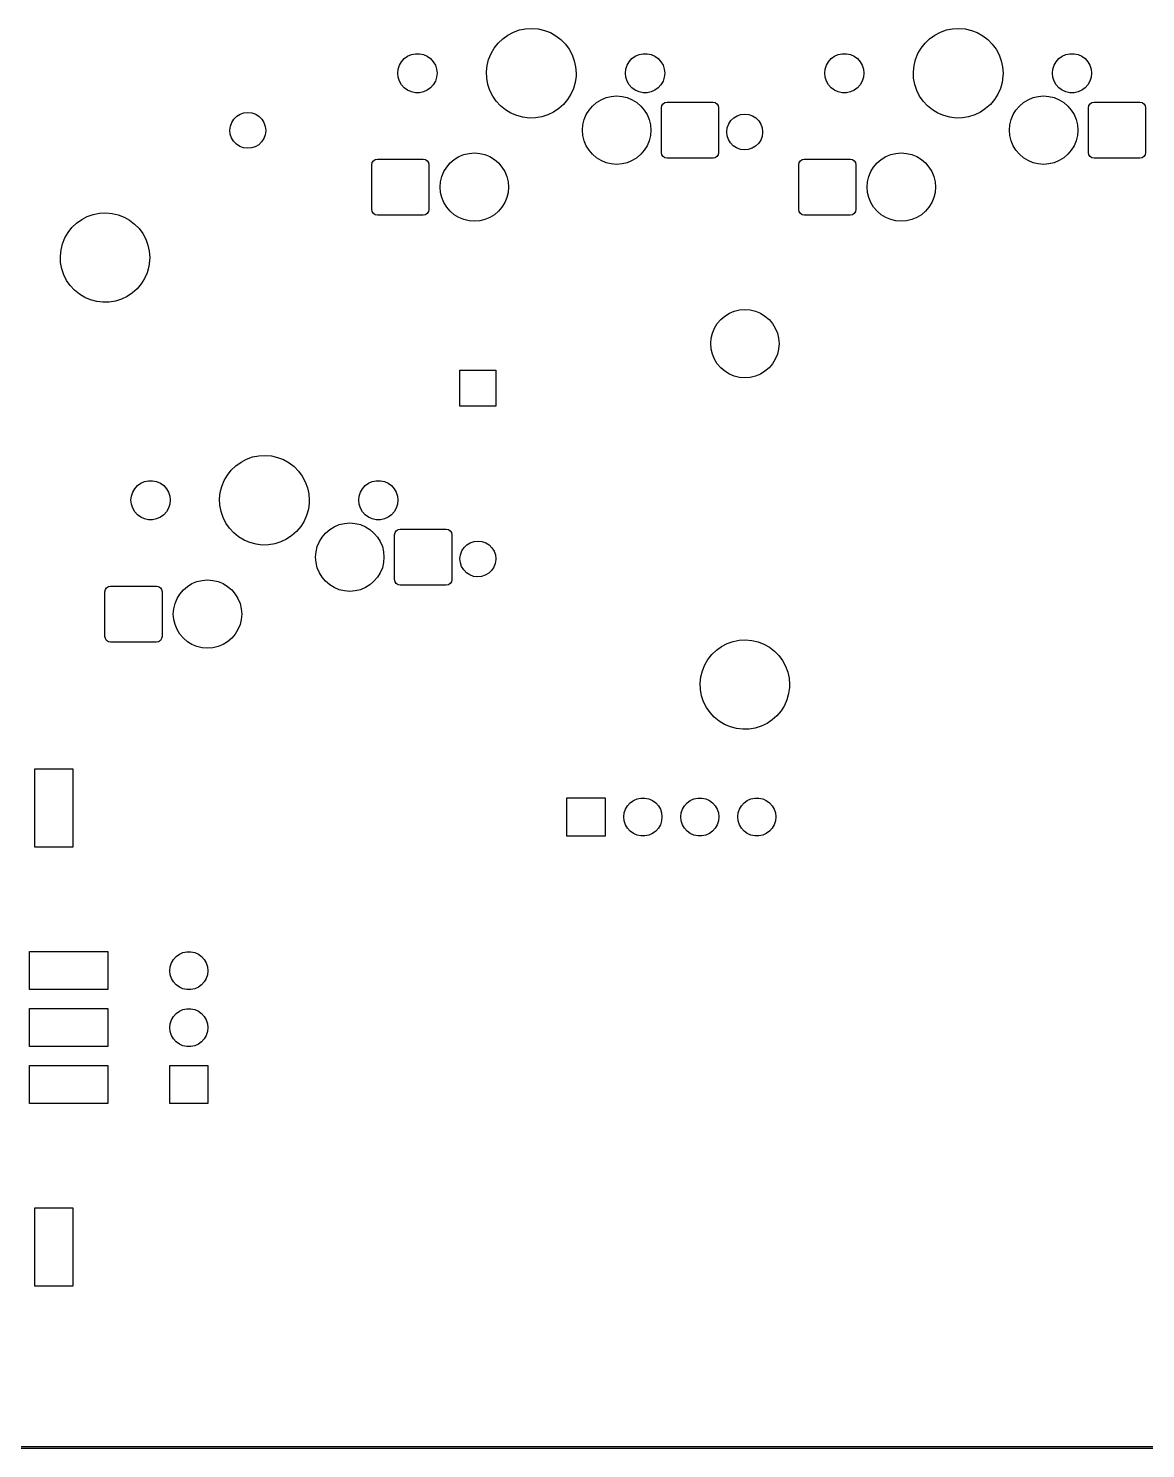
# Model space of a CAD drawing. Extents: x 64 to 386, y -179 to -50.
# Drawn here: x 121.5 to 171.4, y -179.3 to -116 of the extents above; entities that cross this region are included whole.
import ezdxf

# ---------------------------------------------------------------- set-up
doc = ezdxf.new("R2010")
doc.units = 0
doc.layers.add('BLACK', color=7, linetype='CONTINUOUS')

msp = doc.modelspace()

# ---------------------------------------------------------------- linework, layer by layer
at = {"layer": 'BLACK', "linetype": 'CONTINUOUS'}
for p, q in [((142.468, -116.604), (142.673, -116.409)), ((142.673, -116.409), (142.903, -116.245)), ((142.903, -116.245), (143.153, -116.114)), ((143.153, -116.114), (143.42, -116.021)), ((143.42, -116.021), (143.697, -115.966)), ((143.697, -115.966), (143.979, -115.95)), ((143.979, -115.95), (144.26, -115.975)), ((144.26, -115.975), (144.536, -116.038)), ((144.536, -116.038), (144.799, -116.14)), ((144.799, -116.14), (145.046, -116.278)), ((145.046, -116.278), (145.27, -116.45)), ((145.27, -116.45), (145.468, -116.651)), ((161.518, -116.604), (161.723, -116.409)), ((161.723, -116.409), (161.953, -116.245)), ((161.953, -116.245), (162.203, -116.114)), ((162.203, -116.114), (162.47, -116.021)), ((162.47, -116.021), (162.747, -115.966)), ((162.747, -115.966), (163.029, -115.95)), ((163.029, -115.95), (163.31, -115.975)), ((163.31, -115.975), (163.586, -116.038)), ((163.586, -116.038), (163.849, -116.14)), ((163.849, -116.14), (164.096, -116.278)), ((164.096, -116.278), (164.32, -116.45)), ((164.32, -116.45), (164.518, -116.651)), ((138.282, -117.3), (138.43, -117.192)), ((138.43, -117.192), (138.597, -117.118)), ((138.597, -117.118), (138.776, -117.08)), ((138.776, -117.08), (138.959, -117.08)), ((138.959, -117.08), (139.138, -117.118)), ((139.138, -117.118), (139.305, -117.192)), ((139.305, -117.192), (139.453, -117.3)), ((142.045, -117.332), (142.151, -117.07)), ((142.151, -117.07), (142.293, -116.826)), ((142.293, -116.826), (142.468, -116.604)), ((145.468, -116.651), (145.636, -116.878)), ((145.636, -116.878), (145.77, -117.127)), ((145.77, -117.127), (145.868, -117.392)), ((148.442, -117.3), (148.59, -117.192)), ((148.59, -117.192), (148.757, -117.118)), ((148.757, -117.118), (148.936, -117.08)), ((148.936, -117.08), (149.119, -117.08)), ((149.119, -117.08), (149.298, -117.118)), ((149.298, -117.118), (149.465, -117.192)), ((149.465, -117.192), (149.613, -117.3)), ((157.332, -117.3), (157.48, -117.192)), ((157.48, -117.192), (157.647, -117.118)), ((157.647, -117.118), (157.826, -117.08)), ((157.826, -117.08), (158.009, -117.08)), ((158.009, -117.08), (158.188, -117.118)), ((158.188, -117.118), (158.355, -117.192)), ((158.355, -117.192), (158.503, -117.3)), ((161.095, -117.332), (161.201, -117.07)), ((161.201, -117.07), (161.343, -116.826)), ((161.343, -116.826), (161.518, -116.604)), ((164.518, -116.651), (164.686, -116.878)), ((164.686, -116.878), (164.82, -117.127)), ((164.82, -117.127), (164.918, -117.392)), ((167.492, -117.3), (167.64, -117.192)), ((167.64, -117.192), (167.807, -117.118)), ((167.807, -117.118), (167.986, -117.08)), ((167.986, -117.08), (168.169, -117.08)), ((168.169, -117.08), (168.348, -117.118)), ((168.348, -117.118), (168.515, -117.192)), ((168.515, -117.192), (168.663, -117.3)), ((137.993, -117.95), (138.012, -117.768)), ((138.012, -117.768), (138.068, -117.594)), ((138.068, -117.594), (138.16, -117.436)), ((138.16, -117.436), (138.282, -117.3)), ((139.453, -117.3), (139.575, -117.436)), ((139.575, -117.436), (139.667, -117.594)), ((139.667, -117.594), (139.723, -117.768)), ((139.723, -117.768), (139.743, -117.95)), ((141.948, -117.887), (141.977, -117.606)), ((141.977, -117.606), (142.045, -117.332)), ((145.868, -117.392), (145.928, -117.668)), ((145.928, -117.668), (145.947, -117.95)), ((148.153, -117.95), (148.172, -117.768)), ((148.172, -117.768), (148.228, -117.594)), ((148.228, -117.594), (148.32, -117.436)), ((148.32, -117.436), (148.442, -117.3)), ((149.613, -117.3), (149.735, -117.436)), ((149.735, -117.436), (149.827, -117.594)), ((149.827, -117.594), (149.883, -117.768)), ((149.883, -117.768), (149.903, -117.95)), ((157.042, -117.95), (157.062, -117.768)), ((157.062, -117.768), (157.118, -117.594)), ((157.118, -117.594), (157.21, -117.436)), ((157.21, -117.436), (157.332, -117.3)), ((158.503, -117.3), (158.625, -117.436)), ((158.625, -117.436), (158.717, -117.594)), ((158.717, -117.594), (158.773, -117.768)), ((158.773, -117.768), (158.792, -117.95)), ((160.998, -117.887), (161.027, -117.606)), ((161.027, -117.606), (161.095, -117.332)), ((164.918, -117.392), (164.978, -117.668)), ((164.978, -117.668), (164.998, -117.95)), ((167.202, -117.95), (167.222, -117.768)), ((167.222, -117.768), (167.278, -117.594)), ((167.278, -117.594), (167.37, -117.436)), ((167.37, -117.436), (167.492, -117.3)), ((168.663, -117.3), (168.785, -117.436)), ((168.785, -117.436), (168.877, -117.594)), ((168.877, -117.594), (168.933, -117.768)), ((168.933, -117.768), (168.952, -117.95)), ((138.012, -118.132), (137.993, -117.95)), ((138.068, -118.306), (138.012, -118.132)), ((138.16, -118.464), (138.068, -118.306)), ((138.282, -118.6), (138.16, -118.464)), ((139.575, -118.464), (139.453, -118.6)), ((139.667, -118.306), (139.575, -118.464)), ((139.723, -118.132), (139.667, -118.306)), ((139.743, -117.95), (139.723, -118.132)), ((141.96, -118.169), (141.948, -117.887)), ((142.01, -118.447), (141.96, -118.169)), ((142.1, -118.715), (142.01, -118.447)), ((145.906, -118.356), (145.829, -118.627)), ((145.944, -118.076), (145.906, -118.356)), ((145.947, -117.95), (145.944, -118.076)), ((148.172, -118.132), (148.153, -117.95)), ((148.228, -118.306), (148.172, -118.132)), ((148.32, -118.464), (148.228, -118.306)), ((148.442, -118.6), (148.32, -118.464)), ((149.735, -118.464), (149.613, -118.6)), ((149.827, -118.306), (149.735, -118.464)), ((149.883, -118.132), (149.827, -118.306)), ((149.903, -117.95), (149.883, -118.132)), ((157.062, -118.132), (157.042, -117.95)), ((157.118, -118.306), (157.062, -118.132)), ((157.21, -118.464), (157.118, -118.306)), ((157.332, -118.6), (157.21, -118.464)), ((158.625, -118.464), (158.503, -118.6)), ((158.717, -118.306), (158.625, -118.464)), ((158.773, -118.132), (158.717, -118.306)), ((158.792, -117.95), (158.773, -118.132)), ((161.01, -118.169), (160.998, -117.887)), ((161.06, -118.447), (161.01, -118.169)), ((161.15, -118.715), (161.06, -118.447)), ((164.956, -118.356), (164.879, -118.627)), ((164.994, -118.076), (164.956, -118.356)), ((164.998, -117.95), (164.994, -118.076)), ((167.222, -118.132), (167.202, -117.95)), ((167.278, -118.306), (167.222, -118.132)), ((167.37, -118.464), (167.278, -118.306)), ((167.492, -118.6), (167.37, -118.464)), ((168.785, -118.464), (168.663, -118.6)), ((168.877, -118.306), (168.785, -118.464)), ((168.933, -118.132), (168.877, -118.306)), ((168.952, -117.95), (168.933, -118.132)), ((138.43, -118.708), (138.282, -118.6)), ((138.597, -118.782), (138.43, -118.708)), ((138.776, -118.82), (138.597, -118.782)), ((138.959, -118.82), (138.776, -118.82)), ((139.138, -118.782), (138.959, -118.82)), ((139.305, -118.708), (139.138, -118.782)), ((139.453, -118.6), (139.305, -118.708)), ((142.226, -118.968), (142.1, -118.715)), ((142.387, -119.2), (142.226, -118.968)), ((145.715, -118.886), (145.566, -119.126)), ((145.829, -118.627), (145.715, -118.886)), ((147.065, -119.131), (147.286, -119.04)), ((147.286, -119.04), (147.519, -118.984)), ((147.519, -118.984), (147.757, -118.965)), ((147.757, -118.965), (147.996, -118.984)), ((147.996, -118.984), (148.229, -119.04)), ((148.229, -119.04), (148.45, -119.131)), ((148.59, -118.708), (148.442, -118.6)), ((148.757, -118.782), (148.59, -118.708)), ((148.936, -118.82), (148.757, -118.782)), ((149.119, -118.82), (148.936, -118.82)), ((149.298, -118.782), (149.119, -118.82)), ((149.465, -118.708), (149.298, -118.782)), ((149.613, -118.6), (149.465, -118.708)), ((157.48, -118.708), (157.332, -118.6)), ((157.647, -118.782), (157.48, -118.708)), ((157.826, -118.82), (157.647, -118.782)), ((158.009, -118.82), (157.826, -118.82)), ((158.188, -118.782), (158.009, -118.82)), ((158.355, -118.708), (158.188, -118.782)), ((158.503, -118.6), (158.355, -118.708)), ((161.276, -118.968), (161.15, -118.715)), ((161.437, -119.2), (161.276, -118.968)), ((164.765, -118.886), (164.616, -119.126)), ((164.879, -118.627), (164.765, -118.886)), ((166.115, -119.131), (166.336, -119.04)), ((166.336, -119.04), (166.569, -118.984)), ((166.569, -118.984), (166.808, -118.965)), ((166.808, -118.965), (167.046, -118.984)), ((167.046, -118.984), (167.279, -119.04)), ((167.279, -119.04), (167.5, -119.131)), ((167.64, -118.708), (167.492, -118.6)), ((167.807, -118.782), (167.64, -118.708)), ((167.986, -118.82), (167.807, -118.782)), ((168.169, -118.82), (167.986, -118.82)), ((168.348, -118.782), (168.169, -118.82)), ((168.515, -118.708), (168.348, -118.782)), ((168.663, -118.6), (168.515, -118.708)), ((130.959, -119.776), (131.128, -119.719)), ((131.128, -119.719), (131.306, -119.7)), ((131.306, -119.7), (131.483, -119.721)), ((131.483, -119.721), (131.651, -119.781)), ((142.578, -119.408), (142.387, -119.2)), ((142.797, -119.586), (142.578, -119.408)), ((143.04, -119.732), (142.797, -119.586)), ((143.3, -119.842), (143.04, -119.732)), ((144.938, -119.687), (144.684, -119.81)), ((145.173, -119.53), (144.938, -119.687)), ((145.384, -119.342), (145.173, -119.53)), ((145.566, -119.126), (145.384, -119.342)), ((146.399, -119.798), (146.524, -119.594)), ((146.524, -119.594), (146.679, -119.412)), ((146.679, -119.412), (146.861, -119.256)), ((146.861, -119.256), (147.065, -119.131)), ((148.45, -119.131), (148.654, -119.256)), ((148.654, -119.256), (148.836, -119.412)), ((148.836, -119.412), (148.991, -119.594)), ((148.991, -119.594), (149.116, -119.798)), ((149.757, -119.49), (149.777, -119.394)), ((149.757, -121.49), (149.757, -119.49)), ((149.777, -119.394), (149.831, -119.313)), ((149.831, -119.313), (149.912, -119.259)), ((149.912, -119.259), (150.007, -119.24)), ((150.007, -119.24), (152.058, -119.24)), ((152.058, -119.24), (152.153, -119.259)), ((152.153, -119.259), (152.234, -119.313)), ((152.234, -119.313), (152.288, -119.394)), ((152.288, -119.394), (152.308, -119.49)), ((152.308, -119.49), (152.308, -121.49)), ((161.628, -119.408), (161.437, -119.2)), ((161.847, -119.586), (161.628, -119.408)), ((162.09, -119.732), (161.847, -119.586)), ((162.35, -119.842), (162.09, -119.732)), ((163.988, -119.687), (163.734, -119.81)), ((164.223, -119.53), (163.988, -119.687)), ((164.434, -119.342), (164.223, -119.53)), ((164.616, -119.126), (164.434, -119.342)), ((165.449, -119.798), (165.574, -119.594)), ((165.574, -119.594), (165.729, -119.412)), ((165.729, -119.412), (165.911, -119.256)), ((165.911, -119.256), (166.115, -119.131)), ((167.5, -119.131), (167.704, -119.256)), ((167.704, -119.256), (167.886, -119.412)), ((167.886, -119.412), (168.041, -119.594)), ((168.041, -119.594), (168.166, -119.798)), ((168.808, -119.49), (168.827, -119.394)), ((168.808, -121.49), (168.808, -119.49)), ((168.827, -119.394), (168.881, -119.313)), ((168.881, -119.313), (168.962, -119.259)), ((168.962, -119.259), (169.058, -119.24)), ((169.058, -119.24), (171.107, -119.24)), ((171.107, -119.24), (171.203, -119.259)), ((171.203, -119.259), (171.284, -119.313)), ((171.284, -119.313), (171.338, -119.394)), ((171.338, -119.394), (171.357, -119.49)), ((171.357, -119.49), (171.357, -121.49)), ((130.5, -120.489), (130.522, -120.312)), ((130.522, -120.312), (130.583, -120.144)), ((130.583, -120.144), (130.68, -119.994)), ((130.68, -119.994), (130.807, -119.87)), ((130.807, -119.87), (130.959, -119.776)), ((131.651, -119.781), (131.801, -119.877)), ((131.801, -119.877), (131.927, -120.003)), ((131.927, -120.003), (132.021, -120.154)), ((132.021, -120.154), (132.08, -120.323)), ((132.08, -120.323), (132.1, -120.5)), ((143.573, -119.915), (143.3, -119.842)), ((143.853, -119.948), (143.573, -119.915)), ((144.136, -119.941), (143.853, -119.948)), ((144.414, -119.895), (144.136, -119.941)), ((144.684, -119.81), (144.414, -119.895)), ((146.232, -120.49), (146.251, -120.251)), ((146.251, -120.251), (146.307, -120.019)), ((146.307, -120.019), (146.399, -119.798)), ((149.116, -119.798), (149.208, -120.019)), ((149.208, -120.019), (149.264, -120.251)), ((149.264, -120.251), (149.282, -120.49)), ((152.673, -120.559), (152.695, -120.382)), ((152.695, -120.382), (152.756, -120.214)), ((152.756, -120.214), (152.853, -120.064)), ((152.853, -120.064), (152.98, -119.94)), ((152.98, -119.94), (153.132, -119.846)), ((153.132, -119.846), (153.301, -119.789)), ((153.301, -119.789), (153.478, -119.77)), ((153.478, -119.77), (153.655, -119.791)), ((153.655, -119.791), (153.823, -119.851)), ((153.823, -119.851), (153.974, -119.947)), ((153.974, -119.947), (154.099, -120.073)), ((154.099, -120.073), (154.194, -120.224)), ((154.194, -120.224), (154.253, -120.393)), ((162.623, -119.915), (162.35, -119.842)), ((162.903, -119.948), (162.623, -119.915)), ((163.186, -119.941), (162.903, -119.948)), ((163.464, -119.895), (163.186, -119.941)), ((163.734, -119.81), (163.464, -119.895)), ((165.282, -120.49), (165.301, -120.251)), ((165.301, -120.251), (165.357, -120.019)), ((165.357, -120.019), (165.449, -119.798)), ((168.166, -119.798), (168.258, -120.019)), ((168.258, -120.019), (168.314, -120.251)), ((168.314, -120.251), (168.332, -120.49)), ((130.517, -120.666), (130.5, -120.489)), ((130.574, -120.836), (130.517, -120.666)), ((130.666, -120.988), (130.574, -120.836)), ((130.79, -121.116), (130.666, -120.988)), ((131.913, -121.014), (131.784, -121.137)), ((132.012, -120.866), (131.913, -121.014)), ((132.075, -120.699), (132.012, -120.866)), ((132.1, -120.522), (132.075, -120.699)), ((132.1, -120.5), (132.1, -120.522)), ((146.251, -120.729), (146.232, -120.49)), ((146.307, -120.961), (146.251, -120.729)), ((146.399, -121.182), (146.307, -120.961)), ((149.208, -120.961), (149.116, -121.182)), ((149.264, -120.729), (149.208, -120.961)), ((149.282, -120.49), (149.264, -120.729)), ((152.69, -120.736), (152.673, -120.559)), ((152.746, -120.906), (152.69, -120.736)), ((152.839, -121.058), (152.746, -120.906)), ((154.184, -120.936), (154.085, -121.084)), ((154.247, -120.769), (154.184, -120.936)), ((154.272, -120.592), (154.247, -120.769)), ((154.253, -120.393), (154.272, -120.57)), ((154.272, -120.57), (154.272, -120.592)), ((165.301, -120.729), (165.282, -120.49)), ((165.357, -120.961), (165.301, -120.729)), ((165.449, -121.182), (165.357, -120.961)), ((168.258, -120.961), (168.166, -121.182)), ((168.314, -120.729), (168.258, -120.961)), ((168.332, -120.49), (168.314, -120.729)), ((130.939, -121.214), (130.79, -121.116)), ((131.106, -121.276), (130.939, -121.214)), ((131.283, -121.3), (131.106, -121.276)), ((131.461, -121.284), (131.283, -121.3)), ((131.63, -121.229), (131.461, -121.284)), ((131.784, -121.137), (131.63, -121.229)), ((140.715, -121.671), (140.936, -121.58)), ((140.936, -121.58), (141.169, -121.524)), ((141.169, -121.524), (141.407, -121.505)), ((141.407, -121.505), (141.646, -121.524)), ((141.646, -121.524), (141.879, -121.58)), ((141.879, -121.58), (142.1, -121.671)), ((146.524, -121.386), (146.399, -121.182)), ((146.679, -121.568), (146.524, -121.386)), ((146.861, -121.724), (146.679, -121.568)), ((148.836, -121.568), (148.654, -121.724)), ((148.991, -121.386), (148.836, -121.568)), ((149.116, -121.182), (148.991, -121.386)), ((149.777, -121.586), (149.757, -121.49)), ((149.831, -121.667), (149.777, -121.586)), ((152.288, -121.586), (152.234, -121.667)), ((152.308, -121.49), (152.288, -121.586)), ((152.963, -121.186), (152.839, -121.058)), ((153.112, -121.284), (152.963, -121.186)), ((153.279, -121.346), (153.112, -121.284)), ((153.456, -121.37), (153.279, -121.346)), ((153.633, -121.354), (153.456, -121.37)), ((153.803, -121.299), (153.633, -121.354)), ((153.956, -121.207), (153.803, -121.299)), ((154.085, -121.084), (153.956, -121.207)), ((159.765, -121.671), (159.986, -121.58)), ((159.986, -121.58), (160.219, -121.524)), ((160.219, -121.524), (160.457, -121.505)), ((160.457, -121.505), (160.696, -121.524)), ((160.696, -121.524), (160.929, -121.58)), ((160.929, -121.58), (161.15, -121.671)), ((165.574, -121.386), (165.449, -121.182)), ((165.729, -121.568), (165.574, -121.386)), ((165.911, -121.724), (165.729, -121.568)), ((167.886, -121.568), (167.704, -121.724)), ((168.041, -121.386), (167.886, -121.568)), ((168.166, -121.182), (168.041, -121.386)), ((168.827, -121.586), (168.808, -121.49)), ((168.881, -121.667), (168.827, -121.586)), ((171.338, -121.586), (171.284, -121.667)), ((171.357, -121.49), (171.338, -121.586)), ((136.831, -122.03), (136.85, -121.934)), ((136.831, -124.03), (136.831, -122.03)), ((136.85, -121.934), (136.904, -121.853)), ((136.904, -121.853), (136.985, -121.799)), ((136.985, -121.799), (137.081, -121.78)), ((137.081, -121.78), (139.13, -121.78)), ((139.13, -121.78), (139.226, -121.799)), ((139.226, -121.799), (139.307, -121.853)), ((139.307, -121.853), (139.361, -121.934)), ((139.361, -121.934), (139.38, -122.03)), ((139.38, -122.03), (139.38, -124.03)), ((140.049, -122.338), (140.174, -122.134)), ((140.174, -122.134), (140.329, -121.952)), ((140.329, -121.952), (140.511, -121.796)), ((140.511, -121.796), (140.715, -121.671)), ((142.1, -121.671), (142.304, -121.796)), ((142.304, -121.796), (142.486, -121.952)), ((142.486, -121.952), (142.641, -122.134)), ((142.641, -122.134), (142.766, -122.338)), ((147.065, -121.849), (146.861, -121.724)), ((147.286, -121.94), (147.065, -121.849)), ((147.519, -121.996), (147.286, -121.94)), ((147.757, -122.015), (147.519, -121.996)), ((147.996, -121.996), (147.757, -122.015)), ((148.229, -121.94), (147.996, -121.996)), ((148.45, -121.849), (148.229, -121.94)), ((148.654, -121.724), (148.45, -121.849)), ((149.912, -121.721), (149.831, -121.667)), ((150.007, -121.74), (149.912, -121.721)), ((152.058, -121.74), (150.007, -121.74)), ((152.153, -121.721), (152.058, -121.74)), ((152.234, -121.667), (152.153, -121.721)), ((155.88, -122.03), (155.9, -121.934)), ((155.88, -124.03), (155.88, -122.03)), ((155.9, -121.934), (155.954, -121.853)), ((155.954, -121.853), (156.035, -121.799)), ((156.035, -121.799), (156.13, -121.78)), ((156.13, -121.78), (158.18, -121.78)), ((158.18, -121.78), (158.276, -121.799)), ((158.276, -121.799), (158.357, -121.853)), ((158.357, -121.853), (158.411, -121.934)), ((158.411, -121.934), (158.43, -122.03)), ((158.43, -122.03), (158.43, -124.03)), ((159.099, -122.338), (159.224, -122.134)), ((159.224, -122.134), (159.379, -121.952)), ((159.379, -121.952), (159.561, -121.796)), ((159.561, -121.796), (159.765, -121.671)), ((161.15, -121.671), (161.354, -121.796)), ((161.354, -121.796), (161.536, -121.952)), ((161.536, -121.952), (161.691, -122.134)), ((161.691, -122.134), (161.816, -122.338)), ((166.115, -121.849), (165.911, -121.724)), ((166.336, -121.94), (166.115, -121.849)), ((166.569, -121.996), (166.336, -121.94)), ((166.808, -122.015), (166.569, -121.996)), ((167.046, -121.996), (166.808, -122.015)), ((167.279, -121.94), (167.046, -121.996)), ((167.5, -121.849), (167.279, -121.94)), ((167.704, -121.724), (167.5, -121.849)), ((168.962, -121.721), (168.881, -121.667)), ((169.058, -121.74), (168.962, -121.721)), ((171.107, -121.74), (169.058, -121.74)), ((171.203, -121.721), (171.107, -121.74)), ((171.284, -121.667), (171.203, -121.721)), ((139.882, -123.03), (139.901, -122.791)), ((139.901, -122.791), (139.957, -122.559)), ((139.957, -122.559), (140.049, -122.338)), ((142.766, -122.338), (142.858, -122.559)), ((142.858, -122.559), (142.914, -122.791)), ((142.914, -122.791), (142.933, -123.03)), ((158.933, -123.03), (158.951, -122.791)), ((158.951, -122.791), (159.007, -122.559)), ((159.007, -122.559), (159.099, -122.338)), ((161.816, -122.338), (161.908, -122.559)), ((161.908, -122.559), (161.964, -122.791)), ((161.964, -122.791), (161.982, -123.03)), ((139.901, -123.269), (139.882, -123.03)), ((139.957, -123.501), (139.901, -123.269)), ((140.049, -123.722), (139.957, -123.501)), ((142.858, -123.501), (142.766, -123.722)), ((142.914, -123.269), (142.858, -123.501)), ((142.933, -123.03), (142.914, -123.269)), ((158.951, -123.269), (158.933, -123.03)), ((159.007, -123.501), (158.951, -123.269)), ((159.099, -123.722), (159.007, -123.501)), ((161.908, -123.501), (161.816, -123.722)), ((161.964, -123.269), (161.908, -123.501)), ((161.982, -123.03), (161.964, -123.269)), ((124.679, -124.197), (124.961, -124.181)), ((124.961, -124.181), (125.241, -124.206)), ((136.85, -124.126), (136.831, -124.03)), ((136.904, -124.207), (136.85, -124.126)), ((139.361, -124.126), (139.307, -124.207)), ((139.38, -124.03), (139.361, -124.126)), ((140.174, -123.926), (140.049, -123.722)), ((140.329, -124.108), (140.174, -123.926)), ((140.511, -124.264), (140.329, -124.108)), ((142.486, -124.108), (142.304, -124.264)), ((142.641, -123.926), (142.486, -124.108)), ((142.766, -123.722), (142.641, -123.926)), ((155.9, -124.126), (155.88, -124.03)), ((155.954, -124.207), (155.9, -124.126)), ((158.411, -124.126), (158.357, -124.207)), ((158.43, -124.03), (158.411, -124.126)), ((159.224, -123.926), (159.099, -123.722)), ((159.379, -124.108), (159.224, -123.926)), ((159.561, -124.264), (159.379, -124.108)), ((161.536, -124.108), (161.354, -124.264)), ((161.691, -123.926), (161.536, -124.108)), ((161.816, -123.722), (161.691, -123.926)), ((123.454, -124.833), (123.658, -124.639)), ((123.658, -124.639), (123.887, -124.475)), ((123.887, -124.475), (124.137, -124.345)), ((124.137, -124.345), (124.403, -124.252)), ((124.403, -124.252), (124.679, -124.197)), ((125.241, -124.206), (125.516, -124.269)), ((125.516, -124.269), (125.778, -124.371)), ((125.778, -124.371), (126.024, -124.508)), ((126.024, -124.508), (126.248, -124.679)), ((126.248, -124.679), (126.445, -124.88)), ((136.985, -124.261), (136.904, -124.207)), ((137.081, -124.28), (136.985, -124.261)), ((139.13, -124.28), (137.081, -124.28)), ((139.226, -124.261), (139.13, -124.28)), ((139.307, -124.207), (139.226, -124.261)), ((140.715, -124.389), (140.511, -124.264)), ((140.936, -124.48), (140.715, -124.389)), ((141.169, -124.536), (140.936, -124.48)), ((141.407, -124.555), (141.169, -124.536)), ((141.646, -124.536), (141.407, -124.555)), ((141.879, -124.48), (141.646, -124.536)), ((142.1, -124.389), (141.879, -124.48)), ((142.304, -124.264), (142.1, -124.389)), ((156.035, -124.261), (155.954, -124.207)), ((156.13, -124.28), (156.035, -124.261)), ((158.18, -124.28), (156.13, -124.28)), ((158.276, -124.261), (158.18, -124.28)), ((158.357, -124.207), (158.276, -124.261)), ((159.765, -124.389), (159.561, -124.264)), ((159.986, -124.48), (159.765, -124.389)), ((160.219, -124.536), (159.986, -124.48)), ((160.457, -124.555), (160.219, -124.536)), ((160.696, -124.536), (160.457, -124.555)), ((160.929, -124.48), (160.696, -124.536)), ((161.15, -124.389), (160.929, -124.48)), ((161.354, -124.264), (161.15, -124.389)), ((123.033, -125.559), (123.139, -125.298)), ((123.139, -125.298), (123.28, -125.054)), ((123.28, -125.054), (123.454, -124.833)), ((126.445, -124.88), (126.613, -125.107)), ((126.613, -125.107), (126.746, -125.354)), ((126.746, -125.354), (126.844, -125.619)), ((122.936, -126.112), (122.965, -125.832)), ((122.965, -125.832), (123.033, -125.559)), ((126.844, -125.619), (126.903, -125.894)), ((126.903, -125.894), (126.923, -126.175)), ((122.947, -126.394), (122.936, -126.112)), ((122.998, -126.671), (122.947, -126.394)), ((123.087, -126.938), (122.998, -126.671)), ((126.882, -126.579), (126.805, -126.85)), ((126.919, -126.3), (126.882, -126.579)), ((126.923, -126.175), (126.919, -126.3)), ((123.213, -127.19), (123.087, -126.938)), ((123.373, -127.422), (123.213, -127.19)), ((126.542, -127.347), (126.361, -127.563)), ((126.691, -127.108), (126.542, -127.347)), ((126.805, -126.85), (126.691, -127.108)), ((123.564, -127.628), (123.373, -127.422)), ((123.783, -127.806), (123.564, -127.628)), ((124.024, -127.952), (123.783, -127.806)), ((124.283, -128.061), (124.024, -127.952)), ((125.917, -127.907), (125.663, -128.029)), ((126.151, -127.75), (125.917, -127.907)), ((126.361, -127.563), (126.151, -127.75)), ((124.556, -128.134), (124.283, -128.061)), ((124.835, -128.167), (124.556, -128.134)), ((125.117, -128.16), (124.835, -128.167)), ((125.395, -128.114), (125.117, -128.16)), ((125.663, -128.029), (125.395, -128.114)), ((152.787, -128.657), (153.008, -128.566)), ((153.008, -128.566), (153.24, -128.51)), ((153.24, -128.51), (153.479, -128.491)), ((153.479, -128.491), (153.717, -128.51)), ((153.717, -128.51), (153.95, -128.566)), ((153.95, -128.566), (154.171, -128.657)), ((152.121, -129.323), (152.246, -129.119)), ((152.246, -129.119), (152.401, -128.937)), ((152.401, -128.937), (152.583, -128.782)), ((152.583, -128.782), (152.787, -128.657)), ((154.171, -128.657), (154.375, -128.782)), ((154.375, -128.782), (154.556, -128.937)), ((154.556, -128.937), (154.712, -129.119)), ((154.712, -129.119), (154.837, -129.323)), ((151.955, -130.015), (151.974, -129.777)), ((151.974, -129.777), (152.029, -129.544)), ((152.029, -129.544), (152.121, -129.323)), ((154.837, -129.323), (154.928, -129.544)), ((154.928, -129.544), (154.984, -129.777)), ((154.984, -129.777), (155.003, -130.015)), ((151.974, -130.253), (151.955, -130.015)), ((152.029, -130.486), (151.974, -130.253)), ((152.121, -130.707), (152.029, -130.486)), ((154.928, -130.486), (154.837, -130.707)), ((154.984, -130.253), (154.928, -130.486)), ((155.003, -130.015), (154.984, -130.253)), ((152.246, -130.911), (152.121, -130.707)), ((152.401, -131.093), (152.246, -130.911)), ((152.583, -131.248), (152.401, -131.093)), ((154.556, -131.093), (154.375, -131.248)), ((154.712, -130.911), (154.556, -131.093)), ((154.837, -130.707), (154.712, -130.911)), ((140.766, -132.8), (140.766, -131.2)), ((140.766, -131.2), (142.366, -131.2)), ((142.366, -131.2), (142.366, -132.8)), ((152.787, -131.373), (152.583, -131.248)), ((153.008, -131.464), (152.787, -131.373)), ((153.24, -131.52), (153.008, -131.464)), ((153.479, -131.539), (153.24, -131.52)), ((153.717, -131.52), (153.479, -131.539)), ((153.95, -131.464), (153.717, -131.52)), ((154.171, -131.373), (153.95, -131.464)), ((154.375, -131.248), (154.171, -131.373)), ((142.366, -132.8), (140.766, -132.8)), ((130.562, -135.654), (130.766, -135.459)), ((130.766, -135.459), (130.996, -135.295)), ((130.996, -135.295), (131.247, -135.164)), ((131.247, -135.164), (131.514, -135.071)), ((131.514, -135.071), (131.791, -135.016)), ((131.791, -135.016), (132.073, -135)), ((132.073, -135), (132.354, -135.025)), ((132.354, -135.025), (132.629, -135.088)), ((132.629, -135.088), (132.893, -135.19)), ((132.893, -135.19), (133.139, -135.328)), ((133.139, -135.328), (133.364, -135.5)), ((133.364, -135.5), (133.562, -135.701)), ((126.524, -136.242), (126.691, -136.168)), ((126.691, -136.168), (126.87, -136.13)), ((126.87, -136.13), (127.053, -136.13)), ((127.053, -136.13), (127.232, -136.168)), ((127.232, -136.168), (127.399, -136.242)), ((130.139, -136.382), (130.245, -136.12)), ((130.245, -136.12), (130.387, -135.876)), ((130.387, -135.876), (130.562, -135.654)), ((133.562, -135.701), (133.73, -135.928)), ((133.73, -135.928), (133.864, -136.177)), ((133.864, -136.177), (133.962, -136.442)), ((136.684, -136.242), (136.851, -136.168)), ((136.851, -136.168), (137.03, -136.13)), ((137.03, -136.13), (137.213, -136.13)), ((137.213, -136.13), (137.392, -136.168)), ((137.392, -136.168), (137.559, -136.242)), ((126.086, -137), (126.105, -136.818)), ((126.105, -136.818), (126.162, -136.644)), ((126.162, -136.644), (126.253, -136.486)), ((126.253, -136.486), (126.376, -136.35)), ((126.376, -136.35), (126.524, -136.242)), ((127.399, -136.242), (127.547, -136.35)), ((127.547, -136.35), (127.669, -136.486)), ((127.669, -136.486), (127.761, -136.644)), ((127.761, -136.644), (127.817, -136.818)), ((127.817, -136.818), (127.836, -137)), ((130.042, -136.937), (130.071, -136.656)), ((130.071, -136.656), (130.139, -136.382)), ((133.962, -136.442), (134.021, -136.718)), ((134.021, -136.718), (134.041, -137)), ((136.246, -137), (136.265, -136.818)), ((136.265, -136.818), (136.322, -136.644)), ((136.322, -136.644), (136.413, -136.486)), ((136.413, -136.486), (136.536, -136.35)), ((136.536, -136.35), (136.684, -136.242)), ((137.559, -136.242), (137.707, -136.35)), ((137.707, -136.35), (137.829, -136.486)), ((137.829, -136.486), (137.921, -136.644)), ((137.921, -136.644), (137.977, -136.818)), ((137.977, -136.818), (137.996, -137)), ((126.105, -137.182), (126.086, -137)), ((126.162, -137.356), (126.105, -137.182)), ((126.253, -137.514), (126.162, -137.356)), ((127.761, -137.356), (127.669, -137.514)), ((127.817, -137.182), (127.761, -137.356)), ((127.836, -137), (127.817, -137.182)), ((130.053, -137.219), (130.042, -136.937)), ((130.104, -137.497), (130.053, -137.219)), ((134, -137.406), (133.923, -137.677)), ((134.037, -137.126), (134, -137.406)), ((134.041, -137), (134.037, -137.126)), ((136.265, -137.182), (136.246, -137)), ((136.322, -137.356), (136.265, -137.182)), ((136.413, -137.514), (136.322, -137.356)), ((137.921, -137.356), (137.829, -137.514)), ((137.977, -137.182), (137.921, -137.356)), ((137.996, -137), (137.977, -137.182)), ((126.376, -137.65), (126.253, -137.514)), ((126.524, -137.758), (126.376, -137.65)), ((126.691, -137.832), (126.524, -137.758)), ((126.87, -137.87), (126.691, -137.832)), ((127.053, -137.87), (126.87, -137.87)), ((127.232, -137.832), (127.053, -137.87)), ((127.399, -137.758), (127.232, -137.832)), ((127.547, -137.65), (127.399, -137.758)), ((127.669, -137.514), (127.547, -137.65)), ((130.193, -137.765), (130.104, -137.497)), ((130.32, -138.018), (130.193, -137.765)), ((130.48, -138.25), (130.32, -138.018)), ((133.809, -137.936), (133.659, -138.176)), ((133.923, -137.677), (133.809, -137.936)), ((135.159, -138.181), (135.38, -138.09)), ((135.38, -138.09), (135.613, -138.034)), ((135.613, -138.034), (135.851, -138.015)), ((135.851, -138.015), (136.09, -138.034)), ((136.09, -138.034), (136.323, -138.09)), ((136.323, -138.09), (136.544, -138.181)), ((136.536, -137.65), (136.413, -137.514)), ((136.684, -137.758), (136.536, -137.65)), ((136.851, -137.832), (136.684, -137.758)), ((137.03, -137.87), (136.851, -137.832)), ((137.213, -137.87), (137.03, -137.87)), ((137.392, -137.832), (137.213, -137.87)), ((137.559, -137.758), (137.392, -137.832)), ((137.707, -137.65), (137.559, -137.758)), ((137.829, -137.514), (137.707, -137.65)), ((130.672, -138.458), (130.48, -138.25)), ((130.891, -138.636), (130.672, -138.458)), ((131.133, -138.782), (130.891, -138.636)), ((133.032, -138.737), (132.777, -138.86)), ((133.267, -138.58), (133.032, -138.737)), ((133.478, -138.392), (133.267, -138.58)), ((133.659, -138.176), (133.478, -138.392)), ((134.492, -138.848), (134.617, -138.644)), ((134.617, -138.644), (134.773, -138.462)), ((134.773, -138.462), (134.955, -138.306)), ((134.955, -138.306), (135.159, -138.181)), ((136.544, -138.181), (136.748, -138.306)), ((136.748, -138.306), (136.93, -138.462)), ((136.93, -138.462), (137.085, -138.644)), ((137.085, -138.644), (137.21, -138.848)), ((137.851, -138.54), (137.87, -138.444)), ((137.851, -140.54), (137.851, -138.54)), ((137.87, -138.444), (137.924, -138.363)), ((137.924, -138.363), (138.006, -138.309)), ((138.006, -138.309), (138.101, -138.29)), ((138.101, -138.29), (140.151, -138.29)), ((140.151, -138.29), (140.247, -138.309)), ((140.247, -138.309), (140.328, -138.363)), ((140.328, -138.363), (140.382, -138.444)), ((140.382, -138.444), (140.401, -138.54)), ((140.401, -138.54), (140.401, -140.54)), ((131.393, -138.892), (131.133, -138.782)), ((131.666, -138.965), (131.393, -138.892)), ((131.947, -138.998), (131.666, -138.965)), ((132.229, -138.991), (131.947, -138.998)), ((132.508, -138.945), (132.229, -138.991)), ((132.777, -138.86), (132.508, -138.945)), ((134.326, -139.54), (134.345, -139.301)), ((134.345, -139.301), (134.401, -139.069)), ((134.401, -139.069), (134.492, -138.848)), ((137.21, -138.848), (137.302, -139.069)), ((137.302, -139.069), (137.357, -139.301)), ((137.357, -139.301), (137.376, -139.54)), ((140.789, -139.432), (140.85, -139.264)), ((140.85, -139.264), (140.946, -139.114)), ((140.946, -139.114), (141.074, -138.99)), ((141.074, -138.99), (141.226, -138.896)), ((141.226, -138.896), (141.394, -138.839)), ((141.394, -138.839), (141.572, -138.82)), ((141.572, -138.82), (141.749, -138.841)), ((141.749, -138.841), (141.917, -138.901)), ((141.917, -138.901), (142.068, -138.997)), ((142.068, -138.997), (142.193, -139.123)), ((142.193, -139.123), (142.288, -139.274)), ((142.288, -139.274), (142.346, -139.443)), ((134.345, -139.779), (134.326, -139.54)), ((134.401, -140.011), (134.345, -139.779)), ((134.492, -140.232), (134.401, -140.011)), ((137.302, -140.011), (137.21, -140.232)), ((137.357, -139.779), (137.302, -140.011)), ((137.376, -139.54), (137.357, -139.779)), ((140.766, -139.609), (140.789, -139.432)), ((140.784, -139.786), (140.766, -139.609)), ((140.84, -139.956), (140.784, -139.786)), ((140.932, -140.108), (140.84, -139.956)), ((142.278, -139.986), (142.179, -140.134)), ((142.341, -139.819), (142.278, -139.986)), ((142.366, -139.642), (142.341, -139.819)), ((142.346, -139.443), (142.366, -139.62)), ((142.366, -139.62), (142.366, -139.642)), ((128.809, -140.721), (129.03, -140.63)), ((129.03, -140.63), (129.263, -140.574)), ((129.263, -140.574), (129.501, -140.555)), ((129.501, -140.555), (129.74, -140.574)), ((129.74, -140.574), (129.973, -140.63)), ((129.973, -140.63), (130.194, -140.721)), ((134.617, -140.436), (134.492, -140.232)), ((134.773, -140.618), (134.617, -140.436)), ((134.955, -140.774), (134.773, -140.618)), ((136.93, -140.618), (136.748, -140.774)), ((137.085, -140.436), (136.93, -140.618)), ((137.21, -140.232), (137.085, -140.436)), ((137.87, -140.636), (137.851, -140.54)), ((137.924, -140.717), (137.87, -140.636)), ((140.382, -140.636), (140.328, -140.717)), ((140.401, -140.54), (140.382, -140.636)), ((141.056, -140.236), (140.932, -140.108)), ((141.206, -140.334), (141.056, -140.236)), ((141.373, -140.396), (141.206, -140.334)), ((141.549, -140.42), (141.373, -140.396)), ((141.727, -140.404), (141.549, -140.42)), ((141.897, -140.349), (141.727, -140.404)), ((142.05, -140.257), (141.897, -140.349)), ((142.179, -140.134), (142.05, -140.257)), ((124.924, -141.08), (124.943, -140.984)), ((124.924, -143.08), (124.924, -141.08)), ((124.943, -140.984), (124.997, -140.903)), ((124.997, -140.903), (125.079, -140.849)), ((125.079, -140.849), (125.174, -140.83)), ((125.174, -140.83), (127.224, -140.83)), ((127.224, -140.83), (127.32, -140.849)), ((127.32, -140.849), (127.401, -140.903)), ((127.401, -140.903), (127.455, -140.984)), ((127.455, -140.984), (127.474, -141.08)), ((127.474, -141.08), (127.474, -143.08)), ((128.142, -141.388), (128.267, -141.184)), ((128.267, -141.184), (128.423, -141.002)), ((128.423, -141.002), (128.605, -140.846)), ((128.605, -140.846), (128.809, -140.721)), ((130.194, -140.721), (130.398, -140.846)), ((130.398, -140.846), (130.58, -141.002)), ((130.58, -141.002), (130.735, -141.184)), ((130.735, -141.184), (130.86, -141.388)), ((135.159, -140.899), (134.955, -140.774)), ((135.38, -140.99), (135.159, -140.899)), ((135.613, -141.046), (135.38, -140.99)), ((135.851, -141.065), (135.613, -141.046)), ((136.09, -141.046), (135.851, -141.065)), ((136.323, -140.99), (136.09, -141.046)), ((136.544, -140.899), (136.323, -140.99)), ((136.748, -140.774), (136.544, -140.899)), ((138.006, -140.771), (137.924, -140.717)), ((138.101, -140.79), (138.006, -140.771)), ((140.151, -140.79), (138.101, -140.79)), ((140.247, -140.771), (140.151, -140.79)), ((140.328, -140.717), (140.247, -140.771)), ((127.976, -142.08), (127.995, -141.841)), ((127.995, -141.841), (128.051, -141.609)), ((128.051, -141.609), (128.142, -141.388)), ((130.86, -141.388), (130.952, -141.609)), ((130.952, -141.609), (131.007, -141.841)), ((131.007, -141.841), (131.026, -142.08)), ((127.995, -142.319), (127.976, -142.08)), ((128.051, -142.551), (127.995, -142.319)), ((128.142, -142.772), (128.051, -142.551)), ((130.952, -142.551), (130.86, -142.772)), ((131.007, -142.319), (130.952, -142.551)), ((131.026, -142.08), (131.007, -142.319)), ((124.943, -143.176), (124.924, -143.08)), ((124.997, -143.257), (124.943, -143.176)), ((127.455, -143.176), (127.401, -143.257)), ((127.474, -143.08), (127.455, -143.176)), ((128.267, -142.976), (128.142, -142.772)), ((128.423, -143.158), (128.267, -142.976)), ((128.605, -143.314), (128.423, -143.158)), ((130.58, -143.158), (130.398, -143.314)), ((130.735, -142.976), (130.58, -143.158)), ((130.86, -142.772), (130.735, -142.976)), ((125.079, -143.311), (124.997, -143.257)), ((125.174, -143.33), (125.079, -143.311)), ((127.224, -143.33), (125.174, -143.33)), ((127.32, -143.311), (127.224, -143.33)), ((127.401, -143.257), (127.32, -143.311)), ((128.809, -143.439), (128.605, -143.314)), ((129.03, -143.53), (128.809, -143.439)), ((129.263, -143.586), (129.03, -143.53)), ((129.501, -143.605), (129.263, -143.586)), ((129.74, -143.586), (129.501, -143.605)), ((129.973, -143.53), (129.74, -143.586)), ((130.194, -143.439), (129.973, -143.53)), ((130.398, -143.314), (130.194, -143.439)), ((152.004, -143.883), (152.208, -143.689)), ((152.208, -143.689), (152.437, -143.525)), ((152.437, -143.525), (152.687, -143.395)), ((152.687, -143.395), (152.953, -143.302)), ((152.953, -143.302), (153.229, -143.247)), ((153.229, -143.247), (153.51, -143.231)), ((153.51, -143.231), (153.791, -143.256)), ((153.791, -143.256), (154.065, -143.319)), ((154.065, -143.319), (154.328, -143.421)), ((154.328, -143.421), (154.573, -143.558)), ((154.573, -143.558), (154.797, -143.729)), ((154.797, -143.729), (154.995, -143.93)), ((151.582, -144.609), (151.688, -144.348)), ((151.688, -144.348), (151.83, -144.104)), ((151.83, -144.104), (152.004, -143.883)), ((154.995, -143.93), (155.162, -144.157)), ((155.162, -144.157), (155.296, -144.404)), ((155.296, -144.404), (155.393, -144.669)), ((151.486, -145.162), (151.515, -144.882)), ((151.515, -144.882), (151.582, -144.609)), ((155.393, -144.669), (155.453, -144.944)), ((155.453, -144.944), (155.473, -145.225)), ((151.497, -145.444), (151.486, -145.162)), ((151.547, -145.721), (151.497, -145.444)), ((151.637, -145.988), (151.547, -145.721)), ((155.431, -145.629), (155.355, -145.9)), ((155.469, -145.35), (155.431, -145.629)), ((155.473, -145.225), (155.469, -145.35)), ((151.763, -146.24), (151.637, -145.988)), ((151.923, -146.472), (151.763, -146.24)), ((155.241, -146.158), (155.092, -146.397)), ((155.355, -145.9), (155.241, -146.158)), ((152.114, -146.678), (151.923, -146.472)), ((152.332, -146.856), (152.114, -146.678)), ((152.574, -147.002), (152.332, -146.856)), ((154.467, -146.957), (154.213, -147.079)), ((154.701, -146.8), (154.467, -146.957)), ((154.911, -146.613), (154.701, -146.8)), ((155.092, -146.397), (154.911, -146.613)), ((152.833, -147.111), (152.574, -147.002)), ((153.105, -147.184), (152.833, -147.111)), ((153.385, -147.217), (153.105, -147.184)), ((153.666, -147.21), (153.385, -147.217)), ((153.944, -147.164), (153.666, -147.21)), ((154.213, -147.079), (153.944, -147.164)), ((121.79, -152.485), (121.79, -148.985)), ((121.79, -148.985), (123.49, -148.985)), ((123.49, -148.985), (123.49, -152.485)), ((145.54, -151.98), (145.54, -150.28)), ((145.54, -150.28), (147.24, -150.28)), ((147.24, -150.28), (147.24, -151.98)), ((148.099, -150.953), (148.153, -150.784)), ((148.153, -150.784), (148.242, -150.63)), ((148.242, -150.63), (148.361, -150.498)), ((148.361, -150.498), (148.505, -150.394)), ((148.505, -150.394), (148.667, -150.322)), ((148.667, -150.322), (148.841, -150.285)), ((148.841, -150.285), (149.019, -150.285)), ((149.019, -150.285), (149.193, -150.322)), ((149.193, -150.322), (149.355, -150.394)), ((149.355, -150.394), (149.499, -150.498)), ((149.499, -150.498), (149.618, -150.63)), ((149.618, -150.63), (149.707, -150.784)), ((149.707, -150.784), (149.761, -150.953)), ((150.639, -150.953), (150.693, -150.784)), ((150.693, -150.784), (150.782, -150.63)), ((150.782, -150.63), (150.901, -150.498)), ((150.901, -150.498), (151.045, -150.394)), ((151.045, -150.394), (151.207, -150.322)), ((151.207, -150.322), (151.381, -150.285)), ((151.381, -150.285), (151.559, -150.285)), ((151.559, -150.285), (151.733, -150.322)), ((151.733, -150.322), (151.895, -150.394)), ((151.895, -150.394), (152.039, -150.498)), ((152.039, -150.498), (152.158, -150.63)), ((152.158, -150.63), (152.247, -150.784)), ((152.247, -150.784), (152.301, -150.953)), ((153.179, -150.953), (153.233, -150.784)), ((153.233, -150.784), (153.322, -150.63)), ((153.322, -150.63), (153.441, -150.498)), ((153.441, -150.498), (153.585, -150.394)), ((153.585, -150.394), (153.747, -150.322)), ((153.747, -150.322), (153.921, -150.285)), ((153.921, -150.285), (154.099, -150.285)), ((154.099, -150.285), (154.273, -150.322)), ((154.273, -150.322), (154.435, -150.394)), ((154.435, -150.394), (154.579, -150.498)), ((154.579, -150.498), (154.698, -150.63)), ((154.698, -150.63), (154.787, -150.784)), ((154.787, -150.784), (154.841, -150.953)), ((148.08, -151.13), (148.099, -150.953)), ((148.099, -151.307), (148.08, -151.13)), ((148.153, -151.476), (148.099, -151.307)), ((149.761, -151.307), (149.707, -151.476)), ((149.761, -150.953), (149.78, -151.13)), ((149.78, -151.13), (149.761, -151.307)), ((150.62, -151.13), (150.639, -150.953)), ((150.639, -151.307), (150.62, -151.13)), ((150.693, -151.476), (150.639, -151.307)), ((152.301, -151.307), (152.247, -151.476)), ((152.301, -150.953), (152.32, -151.13)), ((152.32, -151.13), (152.301, -151.307)), ((153.16, -151.13), (153.179, -150.953)), ((153.179, -151.307), (153.16, -151.13)), ((153.233, -151.476), (153.179, -151.307)), ((154.841, -151.307), (154.787, -151.476)), ((154.841, -150.953), (154.86, -151.13)), ((154.86, -151.13), (154.841, -151.307)), ((147.24, -151.98), (145.54, -151.98)), ((148.242, -151.63), (148.153, -151.476)), ((148.361, -151.762), (148.242, -151.63)), ((148.505, -151.866), (148.361, -151.762)), ((148.667, -151.938), (148.505, -151.866)), ((148.841, -151.975), (148.667, -151.938)), ((149.019, -151.975), (148.841, -151.975)), ((149.193, -151.938), (149.019, -151.975)), ((149.355, -151.866), (149.193, -151.938)), ((149.499, -151.762), (149.355, -151.866)), ((149.618, -151.63), (149.499, -151.762)), ((149.707, -151.476), (149.618, -151.63)), ((150.782, -151.63), (150.693, -151.476)), ((150.901, -151.762), (150.782, -151.63)), ((151.045, -151.866), (150.901, -151.762)), ((151.207, -151.938), (151.045, -151.866)), ((151.381, -151.975), (151.207, -151.938)), ((151.559, -151.975), (151.381, -151.975)), ((151.733, -151.938), (151.559, -151.975)), ((151.895, -151.866), (151.733, -151.938)), ((152.039, -151.762), (151.895, -151.866)), ((152.158, -151.63), (152.039, -151.762)), ((152.247, -151.476), (152.158, -151.63)), ((153.322, -151.63), (153.233, -151.476)), ((153.441, -151.762), (153.322, -151.63)), ((153.585, -151.866), (153.441, -151.762)), ((153.747, -151.938), (153.585, -151.866)), ((153.921, -151.975), (153.747, -151.938)), ((154.099, -151.975), (153.921, -151.975)), ((154.273, -151.938), (154.099, -151.975)), ((154.435, -151.866), (154.273, -151.938)), ((154.579, -151.762), (154.435, -151.866)), ((154.698, -151.63), (154.579, -151.762)), ((154.787, -151.476), (154.698, -151.63)), ((123.49, -152.485), (121.79, -152.485)), ((121.56, -158.835), (121.56, -157.135)), ((121.56, -157.135), (125.06, -157.135)), ((125.06, -157.135), (125.06, -158.835)), ((127.839, -157.813), (127.893, -157.644)), ((127.893, -157.644), (127.982, -157.49)), ((127.982, -157.49), (128.101, -157.358)), ((128.101, -157.358), (128.245, -157.254)), ((128.245, -157.254), (128.407, -157.182)), ((128.407, -157.182), (128.581, -157.145)), ((128.581, -157.145), (128.759, -157.145)), ((128.759, -157.145), (128.933, -157.182)), ((128.933, -157.182), (129.095, -157.254)), ((129.095, -157.254), (129.239, -157.358)), ((129.239, -157.358), (129.358, -157.49)), ((129.358, -157.49), (129.447, -157.644)), ((129.447, -157.644), (129.501, -157.813)), ((127.82, -157.99), (127.839, -157.813)), ((127.839, -158.167), (127.82, -157.99)), ((127.893, -158.336), (127.839, -158.167)), ((127.982, -158.49), (127.893, -158.336)), ((129.447, -158.336), (129.358, -158.49)), ((129.501, -158.167), (129.447, -158.336)), ((129.501, -157.813), (129.52, -157.99)), ((129.52, -157.99), (129.501, -158.167)), ((125.06, -158.835), (121.56, -158.835)), ((128.101, -158.622), (127.982, -158.49)), ((128.245, -158.726), (128.101, -158.622)), ((128.407, -158.798), (128.245, -158.726)), ((128.581, -158.835), (128.407, -158.798)), ((128.759, -158.835), (128.581, -158.835)), ((128.933, -158.798), (128.759, -158.835)), ((129.095, -158.726), (128.933, -158.798)), ((129.239, -158.622), (129.095, -158.726)), ((129.358, -158.49), (129.239, -158.622)), ((121.56, -161.375), (121.56, -159.675)), ((121.56, -159.675), (125.06, -159.675)), ((125.06, -159.675), (125.06, -161.375)), ((127.839, -160.353), (127.893, -160.184)), ((127.893, -160.184), (127.982, -160.03)), ((127.982, -160.03), (128.101, -159.898)), ((128.101, -159.898), (128.245, -159.794)), ((128.245, -159.794), (128.407, -159.722)), ((128.407, -159.722), (128.581, -159.685)), ((128.581, -159.685), (128.759, -159.685)), ((128.759, -159.685), (128.933, -159.722)), ((128.933, -159.722), (129.095, -159.794)), ((129.095, -159.794), (129.239, -159.898)), ((129.239, -159.898), (129.358, -160.03)), ((129.358, -160.03), (129.447, -160.184)), ((129.447, -160.184), (129.501, -160.353)), ((127.82, -160.53), (127.839, -160.353)), ((127.839, -160.707), (127.82, -160.53)), ((127.893, -160.876), (127.839, -160.707)), ((127.982, -161.03), (127.893, -160.876)), ((129.447, -160.876), (129.358, -161.03)), ((129.501, -160.707), (129.447, -160.876)), ((129.501, -160.353), (129.52, -160.53)), ((129.52, -160.53), (129.501, -160.707)), ((125.06, -161.375), (121.56, -161.375)), ((128.101, -161.162), (127.982, -161.03)), ((128.245, -161.266), (128.101, -161.162)), ((128.407, -161.338), (128.245, -161.266)), ((128.581, -161.375), (128.407, -161.338)), ((128.759, -161.375), (128.581, -161.375)), ((128.933, -161.338), (128.759, -161.375)), ((129.095, -161.266), (128.933, -161.338)), ((129.239, -161.162), (129.095, -161.266)), ((129.358, -161.03), (129.239, -161.162)), ((121.56, -163.915), (121.56, -162.215)), ((121.56, -162.215), (125.06, -162.215)), ((125.06, -162.215), (125.06, -163.915)), ((127.82, -163.92), (127.82, -162.22)), ((127.82, -162.22), (129.52, -162.22)), ((129.52, -162.22), (129.52, -163.92)), ((125.06, -163.915), (121.56, -163.915)), ((129.52, -163.92), (127.82, -163.92)), ((121.79, -172.065), (121.79, -168.565)), ((121.79, -168.565), (123.49, -168.565)), ((123.49, -168.565), (123.49, -172.065)), ((123.49, -172.065), (121.79, -172.065)), ((69.04, -179.21), (380.87, -179.21)), ((380.87, -179.31), (69.04, -179.31))]:
    msp.add_line(p, q, dxfattribs=at)

doc.saveas('drawing.dxf')
